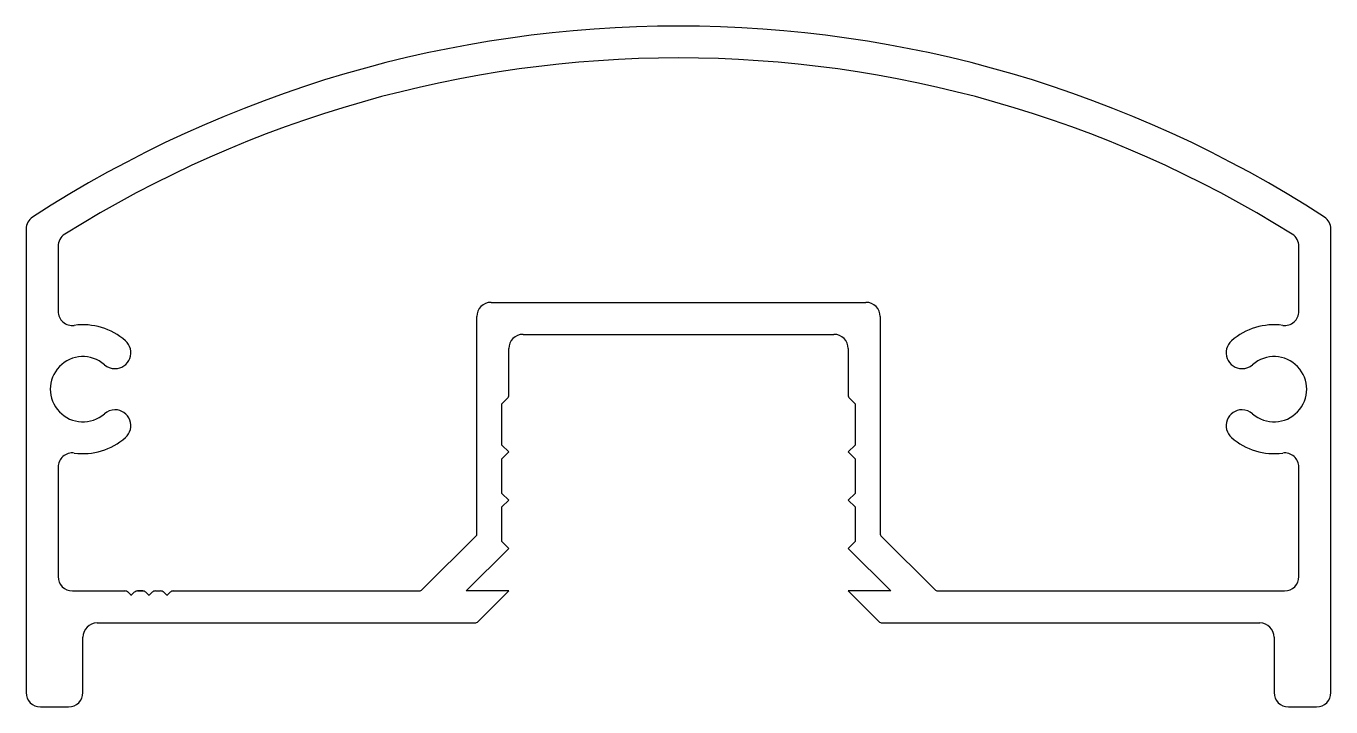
# Model space of a CAD drawing. Extents: x -36.3 to 36.8, y -0.4 to 37.7.
import ezdxf

# ---------------------------------------------------------------- set-up
doc = ezdxf.new("R2010")
doc.units = 0
doc.layers.add('1', color=4, linetype='CONTINUOUS')
doc.layers.add('5', color=6, linetype='CONTINUOUS')

msp = doc.modelspace()

# ---------------------------------------------------------------- linework, layer by layer
at = {"layer": '1', "color": 7}
for p, q in [((-36.273, 26.37), (-36.273, 0.427)), ((36.757, 0.427), (36.757, 26.37)), ((-8.458, 20.477), (8.942, 20.477)), ((-9.258, 17.081), (-9.258, 19.677)), ((9.742, 19.677), (9.742, 17.081)), ((-9.638, 16.597), (-9.331, 16.904)), ((9.815, 16.904), (10.122, 16.597)), ((-9.638, 14.277), (-9.638, 16.597)), ((10.122, 16.597), (10.122, 14.277)), ((-9.258, 13.897), (-9.638, 14.277)), ((-9.638, 13.517), (-9.258, 13.897)), ((10.122, 14.277), (9.742, 13.897)), ((9.742, 13.897), (10.122, 13.517)), ((-9.638, 11.577), (-9.638, 13.517)), ((10.122, 13.517), (10.122, 11.577)), ((-9.258, 11.197), (-9.638, 11.577)), ((-9.638, 10.817), (-9.258, 11.197)), ((10.122, 11.577), (9.742, 11.197)), ((9.742, 11.197), (10.122, 10.817)), ((-9.638, 8.877), (-9.638, 10.817)), ((10.122, 10.817), (10.122, 8.877)), ((-9.258, 8.497), (-9.638, 8.877)), ((10.122, 8.877), (9.742, 8.497)), ((-11.638, 6.117), (-9.258, 8.497)), ((9.742, 8.497), (9.742, 8.497)), ((9.742, 8.497), (12.122, 6.117)), ((-9.258, 6.117), (-11.638, 6.117)), ((-10.975, 4.401), (-9.258, 6.117)), ((12.122, 6.117), (9.742, 6.117)), ((9.742, 6.117), (11.459, 4.401)), ((-32.293, 4.327), (-11.151, 4.327)), ((11.636, 4.327), (32.777, 4.327)), ((-33.093, 0.427), (-33.093, 3.527)), ((33.577, 3.527), (33.577, 0.427)), ((-35.473, -0.373), (-33.893, -0.373)), ((34.377, -0.373), (35.957, -0.373))]:
    msp.add_line(p, q, dxfattribs=at)
for centre, radius, start, end in [((0.242, -28.763), 66.49, 57.06481, 122.93519), ((-35.473, 26.37), 0.8, 122.93519, 180), ((35.957, 26.37), 0.8, 360, 57.06481), ((-8.458, 19.677), 0.8, 90, 180), ((8.942, 19.677), 0.8, 0, 90), ((-9.508, 17.081), 0.25, 315, 360), ((9.992, 17.081), 0.25, 180, 225), ((-11.151, 4.577), 0.25, 270, 315), ((11.636, 4.577), 0.25, 225, 270), ((-32.293, 3.527), 0.8, 90, 180), ((32.777, 3.527), 0.8, 0, 90), ((-35.473, 0.427), 0.8, 180, 270), ((-33.893, 0.427), 0.8, 270, 0), ((34.377, 0.427), 0.8, 180, 270), ((35.957, 0.427), 0.8, 270, 360)]:
    msp.add_arc(centre, radius, start, end, dxfattribs=at)
at = {"layer": '5', "color": 7}
for p, q in [((-34.483, 25.4), (-34.483, 21.773)), ((34.967, 21.773), (34.967, 25.4)), ((-10.248, 22.267), (10.732, 22.267)), ((-11.048, 9.239), (-11.048, 21.467)), ((11.532, 21.467), (11.532, 9.342)), ((-34.483, 13.042), (-34.483, 6.917)), ((34.967, 6.917), (34.967, 13.042)), ((-14.096, 6.191), (-11.048, 9.239)), ((11.605, 9.166), (14.58, 6.191)), ((-33.683, 6.117), (-30.745, 6.117)), ((-30.745, 6.117), (-30.745, 6.117)), ((-30.568, 6.044), (-30.397, 5.873)), ((-30.386, 5.873), (-30.215, 6.044)), ((-30.038, 6.117), (-29.745, 6.117)), ((-29.745, 6.117), (-30.038, 6.117)), ((-30.038, 6.117), (-29.745, 6.117)), ((-29.745, 6.117), (-30.038, 6.117)), ((-30.038, 6.117), (-29.745, 6.117)), ((-29.568, 6.044), (-29.397, 5.873)), ((-29.386, 5.873), (-29.215, 6.044)), ((-29.038, 6.117), (-28.745, 6.117)), ((-28.569, 6.044), (-28.397, 5.873)), ((-28.386, 5.873), (-28.215, 6.044)), ((-28.038, 6.117), (-14.273, 6.117)), ((14.757, 6.117), (34.167, 6.117))]:
    msp.add_line(p, q, dxfattribs=at)
for centre, radius, start, end in [((0.242, -28.763), 64.71, 57.93881, 122.06119), ((-33.683, 25.4), 0.8, 122.06119, 180), ((34.167, 25.4), 0.8, 0, 57.93881), ((-10.248, 21.467), 0.8, 90, 180), ((10.732, 21.467), 0.8, 360, 90), ((-33.683, 21.773), 0.8, 180, 277.69725), ((34.167, 21.773), 0.8, 262.30275, 360), ((-33.093, 17.407), 3.605, 48.71017, 97.69725), ((33.577, 17.407), 3.605, 82.30275, 131.28983), ((-31.301, 19.447), 0.89, 270, 48.71017), ((31.786, 19.447), 0.89, 131.28983, 270), ((-33.093, 17.407), 1.825, 48.71017, 311.28983), ((33.577, 17.407), 1.825, 228.71017, 131.28983), ((-31.301, 19.447), 0.89, 228.71017, 270), ((31.786, 19.447), 0.89, 270, 311.28983), ((-31.301, 15.367), 0.89, 90, 131.28983), ((-31.301, 15.367), 0.89, 311.28983, 90), ((31.786, 15.367), 0.89, 90, 228.71017), ((31.786, 15.367), 0.89, 48.71017, 90), ((-33.093, 17.407), 3.605, 262.30275, 311.28983), ((33.577, 17.407), 3.605, 228.71017, 277.69725), ((-33.683, 13.042), 0.8, 82.30275, 180), ((34.167, 13.042), 0.8, 360, 97.69725), ((11.782, 9.342), 0.25, 180, 225), ((-33.683, 6.917), 0.8, 180, 270), ((34.167, 6.917), 0.8, 270, 360), ((-30.745, 5.867), 0.25, 45, 90), ((-30.392, 5.879), 0.008, 225, 315), ((-30.038, 5.867), 0.25, 90, 135), ((-29.745, 5.867), 0.25, 45, 90), ((-29.392, 5.879), 0.008, 225, 315), ((-29.038, 5.867), 0.25, 90, 135), ((-28.745, 5.867), 0.25, 45, 90), ((-28.392, 5.879), 0.008, 225, 315), ((-28.038, 5.867), 0.25, 90, 135), ((-14.273, 6.367), 0.25, 270, 315), ((14.757, 6.367), 0.25, 225, 270)]:
    msp.add_arc(centre, radius, start, end, dxfattribs=at)

doc.saveas('drawing.dxf')
